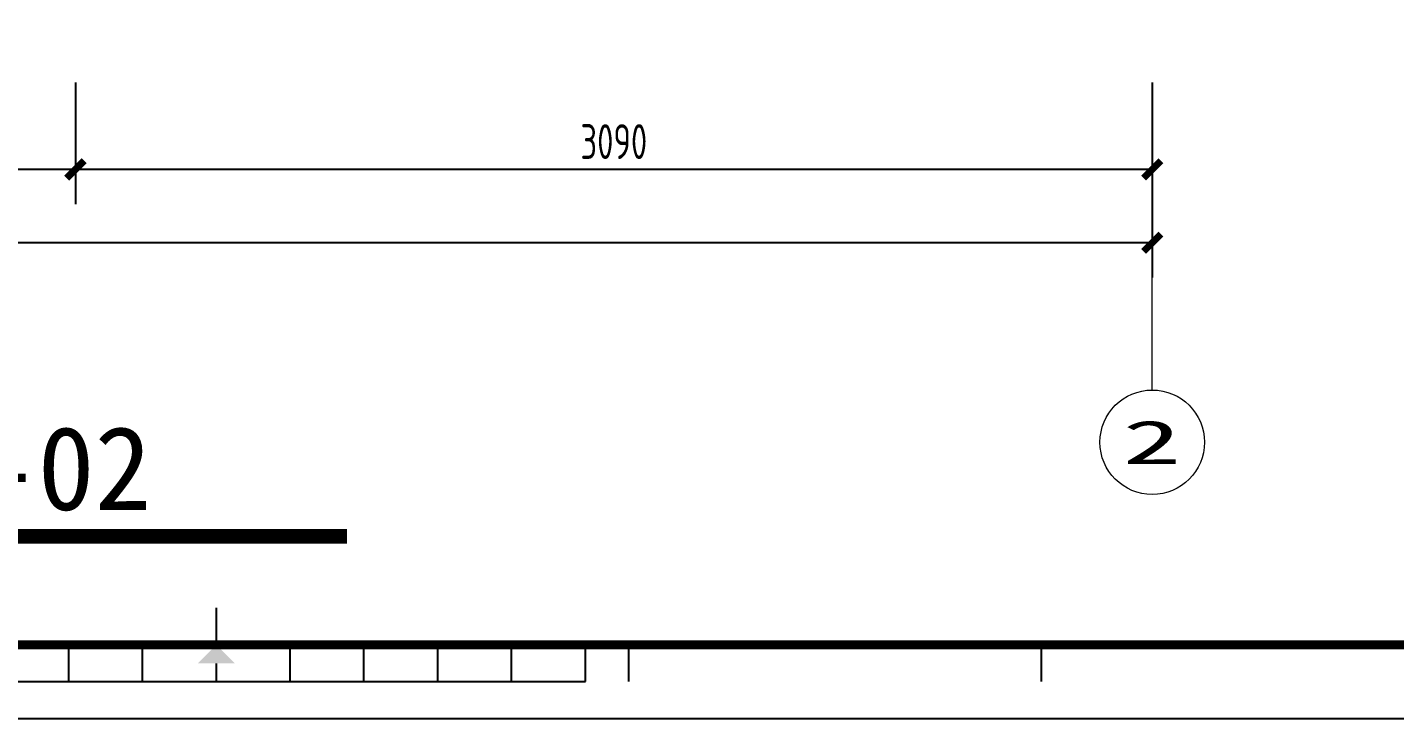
# Model space of a CAD drawing. Header units: millimetres. Extents: x 104198 to 1296755, y -81101 to 81453.
# Drawn here: x 563058 to 566982, y -28742 to -26757 of the extents above; entities that cross this region are included whole.
import ezdxf
from ezdxf.enums import TextEntityAlignment as Align
from ezdxf.xclip import XClip

# ---------------------------------------------------------------- set-up
doc = ezdxf.new("R2010")
doc.units = ezdxf.units.MM
doc.header["$XCLIPFRAME"] = 0
doc.header["$PDMODE"] = 3
doc.layers.get('Defpoints').update_dxf_attribs({"color": 250})
doc.layers.add('Axle Number', color=150, linetype='Continuous', lineweight=0)
doc.layers.add('图纸图框', color=165, linetype='Continuous')
doc.styles.add('CCD_DIM', font='ARCHS.SHX')
doc.styles.add('尺寸标注', font='ARCHS.SHX', dxfattribs={"width": 0.8})
doc.styles.add('线上图名', font='simhei.ttf')
doc.styles.add('轴号', font='', dxfattribs={"width": 0.8})
doc.styles.get('轴号').set_extended_font_data('SimSun')
doc.dimstyles.new('海龍1：50', dxfattribs={"dimscale": 50, "dimtxt": 2, "dimasz": 1, "dimexe": 2, "dimexo": 2, "dimgap": 0.6, "dimtad": 1, "dimdec": 0, "dimrnd": 5, "dimdsep": 46, "dimtxsty": 'CCD_DIM', "dimblk": 'WS-cj', "dimcen": 1, "dimclrd": 44, "dimclre": 44, "dimclrt": 2, "dimadec": 0, "dimazin": 2, "dimtfac": 1, "dimtdec": 4, "dimtix": 1, "dimtmove": 2, "dimatfit": 3, "dimldrblk": 'CCD_Leader_Arrow', "dimfxl": 5, "dimfxlon": 1, "dimtolj": 1, "dimarcsym": 0})

# ---------------------------------------------------------------- blocks, each defined once
blk = doc.blocks.new('kjghhgdgfhdhgfh')
at = {"layer": '图纸图框', "color": 165}
for p, q in [((1235.736097114308, -516.6322323388636), (1235.736097114308, -513.1311886968824)), ((1221.731922546599, -520.1332759807351), (1221.731922546599, -516.6322323388636)), ((1228.734009830453, -520.1332759807351), (1228.734009830453, -516.6322323388636)), ((1242.738184398277, -520.1332759807351), (1242.738184398277, -516.6322323388636)), ((1249.74027168213, -520.1332759807351), (1249.74027168213, -516.6322323388636)), ((1256.742358965983, -520.1332759807351), (1256.742358965983, -516.6322323388636)), ((1263.744446249947, -520.1332759807351), (1263.744446249947, -516.6322323388636)), ((1270.746533533805, -520.1332759807351), (1270.746533533805, -516.6322323388636)), ((1274.877765031257, -520.1332759807351), (1274.877765031257, -516.6322323388636)), ((1314.019432948205, -520.1332759807351), (1314.019432948205, -516.6322323388636)), ((1200.725660694923, -520.1332759807351), (1270.746533533805, -520.1332759807351)), ((1018.449156697091, -523.6475894229297), (1438.44652398302, -523.6475894229297)), ((1018.44915656821, -523.6475897729335), (1438.446523854134, -523.6475897729335)), ((1018.44915656821, -523.6475911731757), (1438.446523854134, -523.6475911731757)), ((1018.449156697091, -523.6475908231721), (1438.44652398302, -523.6475908231721)), ((1018.449156697091, -523.6475908231721), (1438.44652398302, -523.6475908231721))]:
    blk.add_line(p, q, dxfattribs=at)
at = {"layer": '图纸图框', "color": 165, "const_width": 0.840250474066758}
blk.add_lwpolyline([(1431.444436699053, -233.6664052710039), (1035.954374906786, -233.6664052710039), (1035.954374906786, -516.6322323388636), (1431.444436699053, -516.6322323388636)], close=True, dxfattribs=at)
at = {"layer": '图纸图框', "color": 165, "const_width": 0.2100626185166894}
blk.add_lwpolyline([(1235.736097114308, -518.3827541597987), (1235.736097114308, -520.1332759807351)], dxfattribs=at)
at = {"layer": '图纸图框', "color": 165}
blk.add_solid([(1237.486618935353, -518.3827541597987), (1233.98557529337, -518.3827541597987), (1235.736097114308, -516.6322323388636)], dxfattribs=at)
blk = doc.blocks.new('_ArchTick')
at = {"color": 2, "linetype": 'ByBlock', "const_width": 0.4}
blk.add_lwpolyline([(-0.5, -0.5), (0.5, 0.5)], dxfattribs=at)
blk = doc.blocks.new('*D181')
at = {"color": 44, "lineweight": -2, "transparency": 16777216}
for p, q in [((559326.2345301319, -27125.56111597693), (559326.2345301319, -27475.56111597693)), ((566286.234530132, -27125.56111597693), (566286.234530132, -27475.56111597693)), ((566286.234530132, -27375.56111597693), (559326.2345301319, -27375.56111597693))]:
    blk.add_line(p, q, dxfattribs=at)
at = {"layer": 'Defpoints', "color": 0, "transparency": 16777216}
for p in [(559326.2345301319, -27003.92517766566), (566286.234530132, -26998.17907734971), (559326.2345301319, -27375.56111597693)]:
    blk.add_point(p, dxfattribs=at)
at = {"color": 44, "lineweight": -2, "transparency": 16777216, "xscale": 50, "yscale": 50, "zscale": 50, "rotation": 180}
blk.add_blockref('_ArchTick', (559326.2345301319, -27375.56111597693), dxfattribs=at)
at = {"color": 44, "lineweight": -2, "transparency": 16777216, "xscale": 50, "yscale": 50, "zscale": 50}
blk.add_blockref('_ArchTick', (566286.234530132, -27375.56111597693), dxfattribs=at)
at = {"color": 2, "transparency": 16777216, "insert": (562806.234530132, -27295.56111597693), "char_height": 100, "attachment_point": 5, "style": '尺寸标注'}
blk.add_mtext('\\A1;6960', dxfattribs=at)
blk = doc.blocks.new('CCD_Leader_Arrow')
at = {"color": 50, "linetype": 'ByBlock'}
blk.add_line((0, 0), (-1, 0), dxfattribs=at)
for points in [[(-0.8586479999999881, 0.6683735999999953), (-0.5965191999999888, 0.8519200000000069), (-0.2400000000000091, 0), (0, 0)], [(-0.8586479999999881, -0.6683735999999953), (-0.5965191999999888, -0.8519200000000069), (-0.2400000000000091, 0), (0, 0)]]:
    blk.add_solid(points, dxfattribs=at)
blk = doc.blocks.new('WS-cj')
blk.add_hatch(color=2).paths.add_polyline_path([(0.5879038905250127, 0.8177135944101792), (-0.8177135944101792, -0.5879038905250127), (-0.5879038905245579, -0.817713594410634), (0.817713594410634, 0.5879038905247853)])
at = {"color": 2, "linetype": 'ByBlock', "lineweight": 0}
for p, q in [((-1.099999999999909, 0), (0, 0)), ((0, 0), (1.099999999999909, 0))]:
    blk.add_line(p, q, dxfattribs=at)
at = {"color": 2}
blk.add_lwpolyline([(0.5879038905250127, 0.8177135944101792), (-0.8177135944101792, -0.5879038905250127), (-0.5879038905245579, -0.817713594410634), (0.817713594410634, 0.5879038905247853)], close=True, dxfattribs=at)
blk = doc.blocks.new('hl_Axis-A3')
at = {"color": 150, "ltscale": 2}
blk.add_line((16.00001264355095, -2.628404866592651e-05), (1.264355095287328e-05, -2.628404866555911e-05), dxfattribs=at)
at = {"color": 150}
blk.add_circle((19.00001264355095, -2.628404866592651e-05), 3, dxfattribs=at)
at = {"color": 2, "style": '轴号', "width": 3.15}
blk.add_attdef('轴号', text='', height=2.5, dxfattribs=at).set_placement((17.31251264355095, -1.273923342872195), (20.68751264355095, -1.273923342872195), align=Align.FIT)
blk = doc.blocks.new('*D182')
at = {"color": 44, "lineweight": -2, "transparency": 16777216}
for p, q in [((563196.234530132, -26914.99720443529), (563196.234530132, -27264.99720443529)), ((566286.234530132, -26914.99720443529), (566286.234530132, -27264.99720443529)), ((566286.234530132, -27164.99720443529), (563196.234530132, -27164.99720443529))]:
    blk.add_line(p, q, dxfattribs=at)
at = {"layer": 'Defpoints', "color": 0, "transparency": 16777216}
for p in [(563196.234530132, -26553.4615628795), (566286.234530132, -26603.4615628795), (563196.234530132, -27164.99720443529)]:
    blk.add_point(p, dxfattribs=at)
at = {"color": 44, "lineweight": -2, "transparency": 16777216, "xscale": 50, "yscale": 50, "zscale": 50, "rotation": 180}
blk.add_blockref('_ArchTick', (563196.234530132, -27164.99720443529), dxfattribs=at)
at = {"color": 44, "lineweight": -2, "transparency": 16777216, "xscale": 50, "yscale": 50, "zscale": 50}
blk.add_blockref('_ArchTick', (566286.234530132, -27164.99720443529), dxfattribs=at)
at = {"color": 2, "transparency": 16777216, "insert": (564741.234530132, -27084.99720443529), "char_height": 100, "attachment_point": 5, "style": '尺寸标注'}
blk.add_mtext('\\A1;3090', dxfattribs=at)
blk = doc.blocks.new('*D183')
at = {"color": 44, "lineweight": -2, "transparency": 16777216}
for p, q in [((562226.234530132, -26914.99720443529), (562226.234530132, -27264.99720443529)), ((563196.234530132, -26914.99720443529), (563196.234530132, -27264.99720443529)), ((563196.234530132, -27164.99720443529), (562226.234530132, -27164.99720443529))]:
    blk.add_line(p, q, dxfattribs=at)
at = {"layer": 'Defpoints', "color": 0, "transparency": 16777216}
for p in [(562226.234530132, -26553.4615628795), (563196.234530132, -26553.4615628795), (562226.234530132, -27164.99720443529)]:
    blk.add_point(p, dxfattribs=at)
at = {"color": 44, "lineweight": -2, "transparency": 16777216, "xscale": 50, "yscale": 50, "zscale": 50, "rotation": 180}
blk.add_blockref('_ArchTick', (562226.234530132, -27164.99720443529), dxfattribs=at)
at = {"color": 44, "lineweight": -2, "transparency": 16777216, "xscale": 50, "yscale": 50, "zscale": 50}
blk.add_blockref('_ArchTick', (563196.234530132, -27164.99720443529), dxfattribs=at)
at = {"color": 2, "transparency": 16777216, "insert": (562711.234530132, -27084.99720443529), "char_height": 100, "attachment_point": 5, "style": '尺寸标注'}
blk.add_mtext('\\A1;970', dxfattribs=at)

msp = doc.modelspace()

# ---------------------------------------------------------------- linework, layer by layer
at = {"color": 2, "linetype": 'Continuous'}
msp.add_lwpolyline([(561548.7758600856, -28218.53634428605, 41.9328, 41.9328, 0), (563975.8974780631, -28218.53634428605, 44.928, 44.928, 0)], format="xyseb", dxfattribs=at)

# ---------------------------------------------------------------- block references
ref = msp.add_blockref('kjghhgdgfhdhgfh', (526219.6959068861, -12901.25941170857), dxfattribs=dict(xscale=30.25000000000001, yscale=30.25000000000001, zscale=30.25000000000001))
XClip(ref).set_block_clipping_path([(1018.4491561816565, -523.6475911731757), (1465.834744255318, -226.65104223585132)])
at = {"layer": 'Axle Number'}
ref = msp.add_blockref('hl_Axis-A3', (566286.234530132, -26998.17907734971), dxfattribs=dict(at, xscale=50, yscale=50, zscale=50, rotation=270))
ref.add_attrib('轴号', '2', dxfattribs={"layer": '0', "color": 2, "height": 125, "style": '轴号', "width": 1.8984375}).set_placement((566200.6633629884, -28010.67970952726), (566369.4133629884, -28010.67970952726), align=Align.FIT)

# ---------------------------------------------------------------- texts
at = {"color": 2, "style": '线上图名', "flags": 8}
msp.add_attdef('KI-IE-02', text='EXISTING_PLAN', height=239.616, dxfattribs=at).set_placement((562762.1806013074, -28142.31466874128), align=Align.CENTER)

# ---------------------------------------------------------------- dimensions: what is measured, and where the dimension line sits
for base, p1, p2, picture, middle in [((562226.234530132, -27164.99720443529), (563196.234530132, -26553.4615628795), (562226.234530132, -26553.4615628795), '*D183', (562711.234530132, -27084.99720443529)), ((563196.234530132, -27164.99720443529), (566286.234530132, -26603.4615628795), (563196.234530132, -26553.4615628795), '*D182', (564741.234530132, -27084.99720443529)), ((559326.2345301319, -27375.56111597693), (566286.234530132, -26998.17907734971), (559326.2345301319, -27003.92517766566), '*D181', (562806.234530132, -27295.56111597693))]:
    dim = msp.add_linear_dim(base=base, p1=p1, p2=p2, dimstyle='海龍1：50', override={"dimtxsty": '尺寸标注', "dimblk1": 'ArchTick', "dimblk2": 'ArchTick', "dimsah": 1})
    dim.commit()
    dim.dimension.update_dxf_attribs({"geometry": picture, "text_midpoint": middle})

doc.saveas('drawing.dxf')
